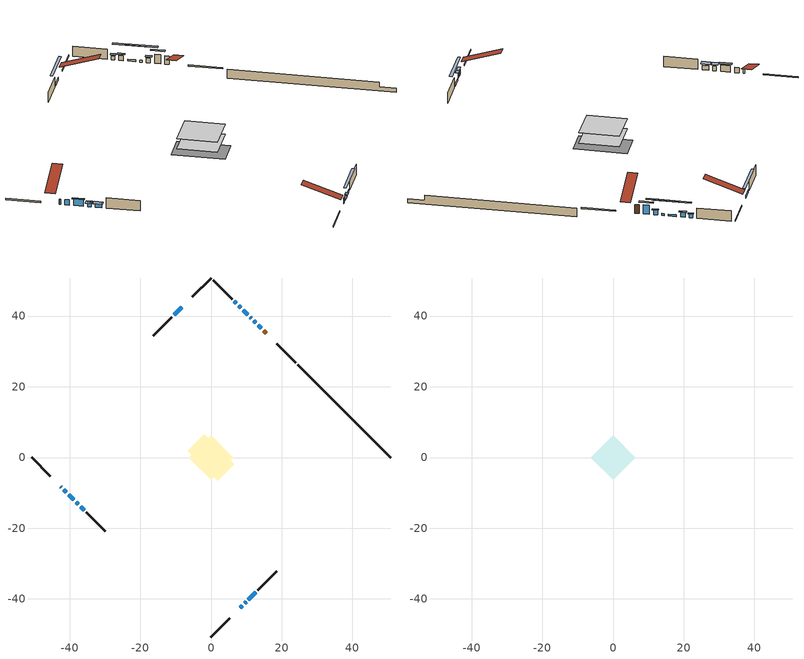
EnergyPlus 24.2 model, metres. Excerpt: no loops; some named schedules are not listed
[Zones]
conditioned space
 floor adiabatic (AdiabaticFloorConstruction): -6.29,0 0,6.29 6.29,0 0,-6.29 z1.16
 floor foundation (Slab1 construction): -6.55,1.84 -1.84,6.55 6.55,-1.84 1.84,-6.55 z-0.92
 wall outside (RimJoist1 construction): 0,-50.77 5.37,-45.4 / -50.77,0 -45.4,-5.37 / 0,50.77 -5.37,45.4 / 23.91,26.85 18.54,32.22 z1.16:1.46
 wall outside (AdiabaticWallConstruction 1): 15.62,35.15 14.93,35.84 z1.16:3.19
 wall outside (AdiabaticWallConstruction): -42.47,-8.3 -42.29,-8.48 / -41.63,-9.13 -40.94,-9.82 z1.16:2.38; 14.27,36.49 13.32,37.45 z1.16:3.27; 12.66,38.1 12.07,38.7 z1.16:2.28; 8.3,-42.47 8.89,-41.88 / -38.12,-12.65 -37.56,-13.2 / -36.91,-13.86 -35.9,-14.87 z1.16:2.25; 9.55,-41.22 9.92,-40.84 / 8.48,42.28 7.78,42.98 z1.16:2.3; 10.58,-40.19 12.63,-38.14 z1.16:1.69; 11.42,39.35 11.05,39.71 z1.16:1.6; 10.4,40.37 9.14,41.63 z1.16:1.57; -8.3,42.47 -10.42,40.35 z1.16:1.72; -40.29,-10.48 -38.78,-11.99 z1.16:2.71; 7.13,43.64 6.64,44.13 z1.16:2.02
 wall outside (Wall1 construction): 13.28,-37.48 18.61,-32.16 / -35.24,-15.52 -29.92,-20.85 / -11.07,39.69 -16.4,34.37 / 5.98,44.78 0.66,50.11 z1.16:3.6
 wall foundation (FoundationWall1 construction): 24.57,26.19,-0.92 24.57,26.19,1.16 48.15,2.62,1.16 48.15,2.62,0.04 50.77,0,0.04 50.77,0,-0.92
 window (WindowConstruction 9): -42.47,-8.3 -42.29,-8.48 z1.16:2.38
 window (WindowConstruction 5): 14.27,36.49 13.32,37.45 z1.16:3.27
 window (WindowConstruction 6): 12.66,38.1 12.07,38.69 z1.16:2.28
 window (WindowConstruction 7): 8.3,-42.47 8.89,-41.88 z1.16:2.25
 window (WindowConstruction 8): 9.55,-41.22 9.92,-40.84 z1.16:2.3
 window (WindowConstruction 11): 10.58,-40.19 12.63,-38.14 z1.16:1.69
 window (WindowConstruction 12): 11.41,39.35 11.05,39.71 z1.16:1.59
 window (WindowConstruction 13): 10.4,40.37 9.14,41.63 z1.16:1.57
 window (WindowConstruction 14): -8.3,42.47 -10.42,40.35 z1.16:1.72
 window (WindowConstruction 10): -41.63,-9.14 -40.94,-9.82 z1.16:2.38
 window (WindowConstruction): -40.28,-10.48 -38.78,-11.99 z1.16:2.71
 window (WindowConstruction 1): -38.12,-12.65 -37.56,-13.2 z1.16:2.25
 window (WindowConstruction 2): -36.91,-13.86 -35.9,-14.87 z1.16:2.25
 window (WindowConstruction 3): 8.48,42.28 7.78,42.98 z1.16:2.3
 window (WindowConstruction 4): 7.13,43.64 6.64,44.13 z1.16:2.02
 door (Door): 15.62,35.15 14.93,35.84 z1.16:3.19
 ceiling adiabatic (AdiabaticFloorConstruction): 0,-6.29 6.29,0 0,6.29 -6.29,0 z1.16
attic - vented
 floor to conditioned space (Floor1 construction Reversed): -6.28,0 0,6.28 6.28,0 0,-6.28 z3.6
 roof outside (Roof1 construction): 7.64,-43.13,3.6 1.52,-37,6.48 -0.09,-38.62,6.48 6.03,-44.74,3.6; -43.13,-7.64,3.6 -37,-1.52,6.48 -38.62,0.09,6.48 -44.74,-6.03,3.6; -7.64,43.13,3.6 -1.52,37,6.48 0.09,38.62,6.48 -6.03,44.74,3.6; 16.27,34.49,3.6 10.15,28.37,6.48 11.77,26.76,6.48 17.89,32.88,3.6
shading: 12.68,38.09 14.92,35.85 15.35,36.28 13.11,38.52 z4.18; 11.86,38.91 12.87,37.89 13.31,38.32 12.29,39.34 z2.58; 9.1,-41.66 8.08,-42.68 8.52,-43.11 9.53,-42.1 z2.55; 10.13,-40.63 9.33,-41.43 9.77,-41.86 10.57,-41.06 z2.6; 15,-35.77 8.21,-42.55 8.64,-42.99 15.43,-36.2 z5.04; 8.69,42.08 13.78,36.98 14.21,37.41 9.12,42.51 z4.94; 6.77,43.99 12.77,38 13.2,38.43 7.2,44.43 z4.92; -12.78,37.98 -5.93,44.84 -6.36,45.27 -13.22,38.41 z5.07; -38.56,-12.2 -40.5,-10.27 -40.93,-10.7 -39,-12.63 z3.01; -37.35,-13.41 -38.33,-12.44 -39.19,-13.3 -38.21,-14.28 z2.55; -35.69,-15.08 -37.12,-13.65 -37.98,-14.51 -36.55,-15.94 z2.55; 7.57,43.19 8.69,42.07 9.13,42.5 8,43.63 z2.6; 6.43,44.34 7.34,43.43 7.77,43.86 6.86,44.77 z2.32
[Building]
Building 1: Terrain=Suburbs
[Site:Location]
Montreal Intl AP_QC: Latitude {deg}=45.47; Longitude {deg}=-73.74; Time Zone {hr}=-5; Elevation {m}=36; Keep Site Location Information=Yes
[Site:GroundTemperature:Shallow]
2.07863, -0.316383, -0.508184, 0.628371, 5.19101, 9.73239, 13.6695, 16.1636, 16.3755, 14.347, 10.5102, 6.10817
[Site:WaterMainsTemperature]
Calculation Method=Schedule; Temperature Schedule=mains temperature schedule
[Material] Roughness=Rough; Thermal Absorptance=0.9
Name | Thickness {m} | Conductivity {W/m-K} | Density {kg/m3} | Specific Heat {J/kg-K} | Solar Absorptance | Visible Absorptance
asphalt or fiberglass shingles | 0.00635 | 0.162714 | 1121.4 | 1465.45 | 0.4 | 0.4
ceiling loosefill ins | 0.0846667 | 0.0480833 | 16.02 | 1046.75 | 0.7 | 0.7
ceiling stud and cavity | 0.1397 | 0.0817909 | 65.682 | 1177.47 | 0.7 | 0.7
concrete 4.0 in. | 0.1016 | 1.803125 | 2242.8 | 837.4 | 0.7 | 0.7
concrete 8.0 in. | 0.2032 | 1.803125 | 2242.8 | 837.4 | 0.7 | 0.7
door material | 0.04445 | 0.188738 | 512.64 | 1214.23 | 0.7 | 0.7
floor covering | 0.0127 | 0.0433444 | 54.468 | 1339.84 | 0.6 | 0.6
floor rigid ins; wall rigid ins | 0.512978 | 0.029427 | 32.04 | 1214.23 | 0.7 | 0.7
floor stud and cavity | 0.1397 | 1.75129 | 37.0049 | 1207.88 | 0.7 | 0.7
furniture material conditioned space 1 | 0.1524 | 0.115458 | 640.8 | 1214.23 | 0.6 | 0.6
gypsum board | 0.0127 | 0.160291 | 801 | 837.4 | 0.6 | 0.6
osb sheathing 0.5 in. | 0.0127 | 0.115458 | 512.64 | 1214.23 | 0.7 | 0.7
osb sheathing 0.75 in. | 0.01905 | 0.115458 | 512.64 | 1214.23 | 0.7 | 0.7
rim joist stud and cavity | 0.0508 | 0.107068 | 50.32683 | 1063.81 | 0.6 | 0.6
wall stud and cavity | 0.1397 | 0.0990493 | 139.0536 | 1170.24 | 0.7 | 0.7
wall stud and cavity 1 | 0.0889 | 0.380278 | 52.3479 | 1209.89 | 0.7 | 0.7
wall stud and cavity 2 | 0.0889 | 0.391764 | 83.0341 | 1211.67 | 0.7 | 0.7
wood siding | 0.0254 | 0.102417 | 544.68 | 1172.36 | 0.4 | 0.4
wood siding 1; wood siding 2; wood siding 3 | 0.0254 | 0.102417 | 544.68 | 1172.36 | 0.7 | 0.7
[WindowMaterial:SimpleGlazingSystem]
Name | U-Factor {W/m2-K} | Solar Heat Gain Coefficient
WindowMaterial | 3.90135 | 0.7
WindowMaterial 1 | 4.87797 | 0.64
WindowMaterial 10 | 2.95029 | 0.56
WindowMaterial 11 | 1.95891 | 0.33
WindowMaterial 12 | 6.648938 | 0.54
WindowMaterial 13 | 5.91988 | 0.58
WindowMaterial 14 | 1.94017 | 0.33
WindowMaterial 2 | 4.38001 | 0.67
WindowMaterial 3 | 4.64631 | 0.66
WindowMaterial 4 | 5.27429 | 0.62
WindowMaterial 5 | 4.38966 | 0.67
WindowMaterial 6 | 4.800749 | 0.65
WindowMaterial 7 | 4.823461 | 0.65
WindowMaterial 8 | 1.93052 | 0.33
WindowMaterial 9 | 3.04852 | 0.39
[Construction]
AdiabaticFloorConstruction: floor stud and cavity, floor rigid ins, osb sheathing 0.75 in., floor covering
AdiabaticWallConstruction: wood siding 2, wall rigid ins, wall stud and cavity 1, gypsum board
AdiabaticWallConstruction 1: wood siding 3, wall rigid ins, wall stud and cavity 1, gypsum board
Door: door material
Floor1 construction Reversed: gypsum board, ceiling stud and cavity, ceiling loosefill ins
FoundationWall1 construction: concrete 8.0 in.
furniture construction conditioned space 1: furniture material conditioned space 1
PartitionWallConstruction: gypsum board, wall stud and cavity 2, gypsum board
RimJoist1 construction: wood siding 1, rim joist stud and cavity
Roof1 construction: asphalt or fiberglass shingles
Slab1 construction: concrete 4.0 in.
Wall1 construction: wood siding, osb sheathing 0.5 in., wall stud and cavity, gypsum board
WindowConstruction: WindowMaterial
WindowConstruction 1: WindowMaterial 1
WindowConstruction 10: WindowMaterial 10
WindowConstruction 11: WindowMaterial 11
WindowConstruction 12: WindowMaterial 12
WindowConstruction 13: WindowMaterial 13
WindowConstruction 14: WindowMaterial 14
WindowConstruction 2: WindowMaterial 2
WindowConstruction 3: WindowMaterial 3
WindowConstruction 4: WindowMaterial 4
WindowConstruction 5: WindowMaterial 5
WindowConstruction 6: WindowMaterial 6
WindowConstruction 7: WindowMaterial 7
WindowConstruction 8: WindowMaterial 8
WindowConstruction 9: WindowMaterial 9
[Zone] Multiplier=1; Part of Total Floor Area=Yes
Name | Volume {m3}
attic - vented | 37.0004
conditioned space | 375.8
[Space]
Name | Zone | Volume {m3}
attic - vented 1 | attic - vented | 37.0004
conditioned space 1 | conditioned space | 375.8
[ZoneInfiltration:EffectiveLeakageArea]
infil attic - vented 1: Zone or Space=attic - vented 1; Schedule=Always On Discrete; Effective Air Leakage Area {cm2}=3159.6; Stack Coefficient=0.000200655; Wind Coefficient=9.57072e-06
[ZoneMixing]
whole house fan mix: Zone or Space=attic - vented; Schedule=Always On Continuous; Design Flow Rate Calculation Method=Flow/Zone; Design Flow Rate {m3/s}=0; Source Zone or Space=conditioned space
[SurfaceProperty:ExposedFoundationPerimeter]
Slab1: Exposed Perimeter Calculation Method=TotalExposedPerimeter; Total Exposed Perimeter {m}=37.045
[InternalMass] Zone or ZoneList=conditioned space; Space or SpaceList=conditioned space 1
Name | Construction | Surface Area {m2}
furniture mass conditioned space 1 | furniture construction conditioned space 1 | 63.2001
partition wall mass | PartitionWallConstruction | 158
[Lights]
interior lighting: Zone or ZoneList or Space or SpaceList=conditioned space 1; Schedule=interior lighting schedule; Design Level Calculation Method=LightingLevel; Lighting Level {W}=343.2; Return Air Fraction=0; Fraction Radiant=0.6; Fraction Visible=0.2; Fraction Replaceable=1
[People]
occupants: Zone or ZoneList or Space or SpaceList=conditioned space 1; Number of People Schedule=occupants schedule; Number of People Calculation Method=People; Number of People=3; Fraction Radiant=0.314171; Sensible Heat Fraction=0.56303; Activity Level Schedule=occupants activity schedule; Carbon Dioxide Generation Rate {m3/s-W}=0; Enable ASHRAE 55 Comfort Warnings=No; Mean Radiant Temperature Calculation Type=EnclosureAveraged
[ElectricEquipment] Zone or ZoneList or Space or SpaceList=conditioned space 1; Design Level Calculation Method=EquipmentLevel
Name | Schedule | Design Level {W} | Fraction Latent | Fraction Radiant | Fraction Lost
clothes dryer | clothes dryer schedule | 140.772 | 0.015 | 0.081 | 0.85
clothes washer | clothes washer schedule | 32.1985 | 0.03 | 0.162 | 0.7
cooking range | cooking range schedule | 215.147 | 0.08 | 0.432 | 0.2
dishwasher | dishwasher schedule | 66.8632 | 0.3 | 0.18 | 0.4
fridge | fridge schedule | 72.9452 | 0 | 0.6 | 0
mech vent house fan | mech vent house fan schedule | 0 | 0 | 0 | 1
mech vent house fan cfis | mech vent house fan cfis schedule | 0 | 0 | 0 | 0
mech vent range fan 0 | mech vent range fan 0 schedule | 150 | 0 | 0 | 1
misc plug loads | misc plug loads schedule | 494.7 | 0.045 | 0.513 | 0.1
whole house fan | Always On Discrete | 0 | 0 | 0 | 1
[OtherEquipment] Zone or ZoneList or Space or SpaceList=conditioned space 1; Design Level Calculation Method=EquipmentLevel
Name | Fuel Type | Schedule | Design Level {W} | Fraction Latent | Fraction Radiant | Fraction Lost
clothes dryer 1 | Electricity | clothes dryer schedule | 0 | 0.015 | 0.081 | 0.85
cooking range 1 | Electricity | cooking range schedule | 0 | 0.08 | 0.432 | 0.2
general water use latent | None | general water use schedule | 62.594 | 1 | 0 | 0
general water use sensible | None | general water use schedule | -61.6891 | 0 | 0.6 | 0
mech vent house fan latent load | None | Always On Discrete | 0 | 1 | 0 | 0
mech vent house fan sensible load | None | Always On Discrete | 0 | 0 | 0 | 0
water heater energy adjustment1 | Electricity | Always On Discrete | 0.01 | 0 | 0 | 1
[ZoneInfiltration:DesignFlowRate] Zone or ZoneList or Space or SpaceList=conditioned space 1; Schedule=Always On Discrete; Design Flow Rate Calculation Method=Flow/Zone; Design Flow Rate {m3/s}=0
infil flow; natural vent flow; whole house fan flow
[Foundation:Kiva]
Foundation Kiva 1: Initial Indoor Air Temperature {C}=18; Wall Height Above Grade {m}=1.15998; Wall Depth Below Slab {m}=0.2032
[Foundation:Kiva:Settings]
Soil Conductivity {W/m-K}=0.849921; Soil Density {kg/m3}=1842.3; Soil Specific Heat {J/kg-K}=418.7; Ground Solar Absorptivity=0.9; Ground Thermal Absorptivity=0.9; Ground Surface Roughness {m}=0.03; Far-Field Width {m}=40; Deep-Ground Boundary Condition=ZeroFlux; Deep-Ground Depth {m}=40; Minimum Cell Dimension {m}=0.2; Maximum Cell Growth Coefficient=3; Simulation Timestep=Timestep
[Exterior:Lights]
exterior lighting: Schedule=exterior lighting schedule; Design Level {W}=75.6
[Schedule:Constant]
Name | Hourly Value
Always On Continuous; mech vent house fan schedule; mech vent house fan cfis schedule; Always On Discrete | 1
occupants activity schedule | 117.228
fridge schedule | 0
[Schedule:Week:Daily]
interior lighting schedule Week Rule - Jan1-Jan27: interior lighting schedule day, interior lighting schedule day, interior lighting schedule day, interior lighting schedule day, interior lighting schedule day, interior lighting schedule day, interior lighting schedule day, interior lighting schedule default day, interior lighting schedule default day, interior lighting schedule default day, interior lighting schedule default day, interior lighting schedule default day
interior lighting schedule Week Rule - Jan28-Feb3: interior lighting schedule day, interior lighting schedule day, interior lighting schedule day, interior lighting schedule day, interior lighting schedule day 1, interior lighting schedule day 1, interior lighting schedule day 1, interior lighting schedule default day, interior lighting schedule default day, interior lighting schedule default day, interior lighting schedule default day, interior lighting schedule default day
interior lighting schedule Week Rule - Feb4-Feb24: interior lighting schedule day 1, interior lighting schedule day 1, interior lighting schedule day 1, interior lighting schedule day 1, interior lighting schedule day 1, interior lighting schedule day 1, interior lighting schedule day 1, interior lighting schedule default day, interior lighting schedule default day, interior lighting schedule default day, interior lighting schedule default day, interior lighting schedule default day
interior lighting schedule Week Rule - Feb25-Mar3: interior lighting schedule day 1, interior lighting schedule day 1, interior lighting schedule day 1, interior lighting schedule day 1, interior lighting schedule day 2, interior lighting schedule day 2, interior lighting schedule day 2, interior lighting schedule default day, interior lighting schedule default day, interior lighting schedule default day, interior lighting schedule default day, interior lighting schedule default day
interior lighting schedule Week Rule - Mar4-Mar31: interior lighting schedule day 2, interior lighting schedule day 2, interior lighting schedule day 2, interior lighting schedule day 2, interior lighting schedule day 2, interior lighting schedule day 2, interior lighting schedule day 2, interior lighting schedule default day, interior lighting schedule default day, interior lighting schedule default day, interior lighting schedule default day, interior lighting schedule default day
interior lighting schedule Week Rule - Apr1-Apr28: interior lighting schedule day 3, interior lighting schedule day 3, interior lighting schedule day 3, interior lighting schedule day 3, interior lighting schedule day 3, interior lighting schedule day 3, interior lighting schedule day 3, interior lighting schedule default day, interior lighting schedule default day, interior lighting schedule default day, interior lighting schedule default day, interior lighting schedule default day
interior lighting schedule Week Rule - Apr29-May5: interior lighting schedule day 3, interior lighting schedule day 3, interior lighting schedule day 4, interior lighting schedule day 4, interior lighting schedule day 4, interior lighting schedule day 4, interior lighting schedule day 4, interior lighting schedule default day, interior lighting schedule default day, interior lighting schedule default day, interior lighting schedule default day, interior lighting schedule default day
interior lighting schedule Week Rule - May6-May26: interior lighting schedule day 4, interior lighting schedule day 4, interior lighting schedule day 4, interior lighting schedule day 4, interior lighting schedule day 4, interior lighting schedule day 4, interior lighting schedule day 4, interior lighting schedule default day, interior lighting schedule default day, interior lighting schedule default day, interior lighting schedule default day, interior lighting schedule default day
interior lighting schedule Week Rule - May27-Jun2: interior lighting schedule day 4, interior lighting schedule day 4, interior lighting schedule day 4, interior lighting schedule day 4, interior lighting schedule day 4, interior lighting schedule day 5, interior lighting schedule day 5, interior lighting schedule default day, interior lighting schedule default day, interior lighting schedule default day, interior lighting schedule default day, interior lighting schedule default day
interior lighting schedule Week Rule - Jun3-Jun30: interior lighting schedule day 5, interior lighting schedule day 5, interior lighting schedule day 5, interior lighting schedule day 5, interior lighting schedule day 5, interior lighting schedule day 5, interior lighting schedule day 5, interior lighting schedule default day, interior lighting schedule default day, interior lighting schedule default day, interior lighting schedule default day, interior lighting schedule default day
interior lighting schedule Week Rule - Jul1-Jul28: interior lighting schedule day 6, interior lighting schedule day 6, interior lighting schedule day 6, interior lighting schedule day 6, interior lighting schedule day 6, interior lighting schedule day 6, interior lighting schedule day 6, interior lighting schedule default day, interior lighting schedule default day, interior lighting schedule default day, interior lighting schedule default day, interior lighting schedule default day
interior lighting schedule Week Rule - Jul29-Aug4: interior lighting schedule day 6, interior lighting schedule day 6, interior lighting schedule day 6, interior lighting schedule day 7, interior lighting schedule day 7, interior lighting schedule day 7, interior lighting schedule day 7, interior lighting schedule default day, interior lighting schedule default day, interior lighting schedule default day, interior lighting schedule default day, interior lighting schedule default day
interior lighting schedule Week Rule - Aug5-Aug25: interior lighting schedule day 7, interior lighting schedule day 7, interior lighting schedule day 7, interior lighting schedule day 7, interior lighting schedule day 7, interior lighting schedule day 7, interior lighting schedule day 7, interior lighting schedule default day, interior lighting schedule default day, interior lighting schedule default day, interior lighting schedule default day, interior lighting schedule default day
interior lighting schedule Week Rule - Aug26-Sep1: interior lighting schedule day 7, interior lighting schedule day 7, interior lighting schedule day 7, interior lighting schedule day 7, interior lighting schedule day 7, interior lighting schedule day 7, interior lighting schedule day 8, interior lighting schedule default day, interior lighting schedule default day, interior lighting schedule default day, interior lighting schedule default day, interior lighting schedule default day
interior lighting schedule Week Rule - Sep2-Sep29: interior lighting schedule day 8, interior lighting schedule day 8, interior lighting schedule day 8, interior lighting schedule day 8, interior lighting schedule day 8, interior lighting schedule day 8, interior lighting schedule day 8, interior lighting schedule default day, interior lighting schedule default day, interior lighting schedule default day, interior lighting schedule default day, interior lighting schedule default day
interior lighting schedule Week Rule - Sep30-Oct6: interior lighting schedule day 8, interior lighting schedule day 9, interior lighting schedule day 9, interior lighting schedule day 9, interior lighting schedule day 9, interior lighting schedule day 9, interior lighting schedule day 9, interior lighting schedule default day, interior lighting schedule default day, interior lighting schedule default day, interior lighting schedule default day, interior lighting schedule default day
interior lighting schedule Week Rule - Oct7-Oct27: interior lighting schedule day 9, interior lighting schedule day 9, interior lighting schedule day 9, interior lighting schedule day 9, interior lighting schedule day 9, interior lighting schedule day 9, interior lighting schedule day 9, interior lighting schedule default day, interior lighting schedule default day, interior lighting schedule default day, interior lighting schedule default day, interior lighting schedule default day
interior lighting schedule Week Rule - Oct28-Nov3: interior lighting schedule day 9, interior lighting schedule day 9, interior lighting schedule day 9, interior lighting schedule day 9, interior lighting schedule day 10, interior lighting schedule day 10, interior lighting schedule day 10, interior lighting schedule default day, interior lighting schedule default day, interior lighting schedule default day, interior lighting schedule default day, interior lighting schedule default day
interior lighting schedule Week Rule - Nov4-Nov24: interior lighting schedule day 10, interior lighting schedule day 10, interior lighting schedule day 10, interior lighting schedule day 10, interior lighting schedule day 10, interior lighting schedule day 10, interior lighting schedule day 10, interior lighting schedule default day, interior lighting schedule default day, interior lighting schedule default day, interior lighting schedule default day, interior lighting schedule default day
interior lighting schedule Week Rule - Nov25-Dec1: interior lighting schedule day 10, interior lighting schedule day 10, interior lighting schedule day 10, interior lighting schedule day 10, interior lighting schedule day 10, interior lighting schedule day 10, interior lighting schedule day 11, interior lighting schedule default day, interior lighting schedule default day, interior lighting schedule default day, interior lighting schedule default day, interior lighting schedule default day
interior lighting schedule Week Rule - Dec2-Dec31: interior lighting schedule day 11, interior lighting schedule day 11, interior lighting schedule day 11, interior lighting schedule day 11, interior lighting schedule day 11, interior lighting schedule day 11, interior lighting schedule day 11, interior lighting schedule default day, interior lighting schedule default day, interior lighting schedule default day, interior lighting schedule default day, interior lighting schedule default day
occupants schedule Week Rule - Jan1-Dec31: occupants schedule day, occupants schedule day, occupants schedule day, occupants schedule day, occupants schedule day, occupants schedule day, occupants schedule day, occupants schedule default day, occupants schedule default day, occupants schedule default day, occupants schedule default day, occupants schedule default day
clothes dryer schedule Week Rule - Jan1-Dec31: clothes dryer schedule day, clothes dryer schedule day, clothes dryer schedule day, clothes dryer schedule day, clothes dryer schedule day, clothes dryer schedule day, clothes dryer schedule day, clothes dryer schedule default day, clothes dryer schedule default day, clothes dryer schedule default day, clothes dryer schedule default day, clothes dryer schedule default day
clothes washer schedule Week Rule - Jan1-Dec31: clothes washer schedule day, clothes washer schedule day, clothes washer schedule day, clothes washer schedule day, clothes washer schedule day, clothes washer schedule day, clothes washer schedule day, clothes washer schedule default day, clothes washer schedule default day, clothes washer schedule default day, clothes washer schedule default day, clothes washer schedule default day
cooking range schedule Week Rule - Jan1-Dec31: cooking range schedule day, cooking range schedule day, cooking range schedule day, cooking range schedule day, cooking range schedule day, cooking range schedule day, cooking range schedule day, cooking range schedule default day, cooking range schedule default day, cooking range schedule default day, cooking range schedule default day, cooking range schedule default day
dishwasher schedule Week Rule - Jan1-Dec31: dishwasher schedule day, dishwasher schedule day, dishwasher schedule day, dishwasher schedule day, dishwasher schedule day, dishwasher schedule day, dishwasher schedule day, dishwasher schedule default day, dishwasher schedule default day, dishwasher schedule default day, dishwasher schedule default day, dishwasher schedule default day
mech vent range fan 0 schedule Week Rule - Jan1-Dec31: mech vent range fan 0 schedule day, mech vent range fan 0 schedule day, mech vent range fan 0 schedule day, mech vent range fan 0 schedule day, mech vent range fan 0 schedule day, mech vent range fan 0 schedule day, mech vent range fan 0 schedule day, mech vent range fan 0 schedule default day, mech vent range fan 0 schedule default day, mech vent range fan 0 schedule default day, mech vent range fan 0 schedule default day, mech vent range fan 0 schedule default day
misc plug loads schedule Week Rule - Jan1-Dec31: misc plug loads schedule day, misc plug loads schedule day, misc plug loads schedule day, misc plug loads schedule day, misc plug loads schedule day, misc plug loads schedule day, misc plug loads schedule day, misc plug loads schedule default day, misc plug loads schedule default day, misc plug loads schedule default day, misc plug loads schedule default day, misc plug loads schedule default day
general water use schedule Week Rule - Jan1-Dec31: general water use schedule day, general water use schedule day, general water use schedule day, general water use schedule day, general water use schedule day, general water use schedule day, general water use schedule day, general water use schedule default day, general water use schedule default day, general water use schedule default day, general water use schedule default day, general water use schedule default day
exterior lighting schedule Week Rule - Jan1-Jan27: exterior lighting schedule day, exterior lighting schedule day, exterior lighting schedule day, exterior lighting schedule day, exterior lighting schedule day, exterior lighting schedule day, exterior lighting schedule day, exterior lighting schedule default day, exterior lighting schedule default day, exterior lighting schedule default day, exterior lighting schedule default day, exterior lighting schedule default day
exterior lighting schedule Week Rule - Jan28-Feb3: exterior lighting schedule day, exterior lighting schedule day, exterior lighting schedule day, exterior lighting schedule day, exterior lighting schedule day 1, exterior lighting schedule day 1, exterior lighting schedule day 1, exterior lighting schedule default day, exterior lighting schedule default day, exterior lighting schedule default day, exterior lighting schedule default day, exterior lighting schedule default day
exterior lighting schedule Week Rule - Feb4-Feb24: exterior lighting schedule day 1, exterior lighting schedule day 1, exterior lighting schedule day 1, exterior lighting schedule day 1, exterior lighting schedule day 1, exterior lighting schedule day 1, exterior lighting schedule day 1, exterior lighting schedule default day, exterior lighting schedule default day, exterior lighting schedule default day, exterior lighting schedule default day, exterior lighting schedule default day
exterior lighting schedule Week Rule - Feb25-Mar3: exterior lighting schedule day 1, exterior lighting schedule day 1, exterior lighting schedule day 1, exterior lighting schedule day 1, exterior lighting schedule day 2, exterior lighting schedule day 2, exterior lighting schedule day 2, exterior lighting schedule default day, exterior lighting schedule default day, exterior lighting schedule default day, exterior lighting schedule default day, exterior lighting schedule default day
exterior lighting schedule Week Rule - Mar4-Mar31: exterior lighting schedule day 2, exterior lighting schedule day 2, exterior lighting schedule day 2, exterior lighting schedule day 2, exterior lighting schedule day 2, exterior lighting schedule day 2, exterior lighting schedule day 2, exterior lighting schedule default day, exterior lighting schedule default day, exterior lighting schedule default day, exterior lighting schedule default day, exterior lighting schedule default day
exterior lighting schedule Week Rule - Apr1-Apr28: exterior lighting schedule day 3, exterior lighting schedule day 3, exterior lighting schedule day 3, exterior lighting schedule day 3, exterior lighting schedule day 3, exterior lighting schedule day 3, exterior lighting schedule day 3, exterior lighting schedule default day, exterior lighting schedule default day, exterior lighting schedule default day, exterior lighting schedule default day, exterior lighting schedule default day
exterior lighting schedule Week Rule - Apr29-May5: exterior lighting schedule day 3, exterior lighting schedule day 3, exterior lighting schedule day 4, exterior lighting schedule day 4, exterior lighting schedule day 4, exterior lighting schedule day 4, exterior lighting schedule day 4, exterior lighting schedule default day, exterior lighting schedule default day, exterior lighting schedule default day, exterior lighting schedule default day, exterior lighting schedule default day
exterior lighting schedule Week Rule - May6-May26: exterior lighting schedule day 4, exterior lighting schedule day 4, exterior lighting schedule day 4, exterior lighting schedule day 4, exterior lighting schedule day 4, exterior lighting schedule day 4, exterior lighting schedule day 4, exterior lighting schedule default day, exterior lighting schedule default day, exterior lighting schedule default day, exterior lighting schedule default day, exterior lighting schedule default day
exterior lighting schedule Week Rule - May27-Jun2: exterior lighting schedule day 4, exterior lighting schedule day 4, exterior lighting schedule day 4, exterior lighting schedule day 4, exterior lighting schedule day 4, exterior lighting schedule day 5, exterior lighting schedule day 5, exterior lighting schedule default day, exterior lighting schedule default day, exterior lighting schedule default day, exterior lighting schedule default day, exterior lighting schedule default day
exterior lighting schedule Week Rule - Jun3-Jun30: exterior lighting schedule day 5, exterior lighting schedule day 5, exterior lighting schedule day 5, exterior lighting schedule day 5, exterior lighting schedule day 5, exterior lighting schedule day 5, exterior lighting schedule day 5, exterior lighting schedule default day, exterior lighting schedule default day, exterior lighting schedule default day, exterior lighting schedule default day, exterior lighting schedule default day
exterior lighting schedule Week Rule - Jul1-Jul28: exterior lighting schedule day 6, exterior lighting schedule day 6, exterior lighting schedule day 6, exterior lighting schedule day 6, exterior lighting schedule day 6, exterior lighting schedule day 6, exterior lighting schedule day 6, exterior lighting schedule default day, exterior lighting schedule default day, exterior lighting schedule default day, exterior lighting schedule default day, exterior lighting schedule default day
exterior lighting schedule Week Rule - Jul29-Aug4: exterior lighting schedule day 6, exterior lighting schedule day 6, exterior lighting schedule day 6, exterior lighting schedule day 7, exterior lighting schedule day 7, exterior lighting schedule day 7, exterior lighting schedule day 7, exterior lighting schedule default day, exterior lighting schedule default day, exterior lighting schedule default day, exterior lighting schedule default day, exterior lighting schedule default day
exterior lighting schedule Week Rule - Aug5-Aug25: exterior lighting schedule day 7, exterior lighting schedule day 7, exterior lighting schedule day 7, exterior lighting schedule day 7, exterior lighting schedule day 7, exterior lighting schedule day 7, exterior lighting schedule day 7, exterior lighting schedule default day, exterior lighting schedule default day, exterior lighting schedule default day, exterior lighting schedule default day, exterior lighting schedule default day
exterior lighting schedule Week Rule - Aug26-Sep1: exterior lighting schedule day 7, exterior lighting schedule day 7, exterior lighting schedule day 7, exterior lighting schedule day 7, exterior lighting schedule day 7, exterior lighting schedule day 7, exterior lighting schedule day 8, exterior lighting schedule default day, exterior lighting schedule default day, exterior lighting schedule default day, exterior lighting schedule default day, exterior lighting schedule default day
exterior lighting schedule Week Rule - Sep2-Sep29: exterior lighting schedule day 8, exterior lighting schedule day 8, exterior lighting schedule day 8, exterior lighting schedule day 8, exterior lighting schedule day 8, exterior lighting schedule day 8, exterior lighting schedule day 8, exterior lighting schedule default day, exterior lighting schedule default day, exterior lighting schedule default day, exterior lighting schedule default day, exterior lighting schedule default day
exterior lighting schedule Week Rule - Sep30-Oct6: exterior lighting schedule day 8, exterior lighting schedule day 9, exterior lighting schedule day 9, exterior lighting schedule day 9, exterior lighting schedule day 9, exterior lighting schedule day 9, exterior lighting schedule day 9, exterior lighting schedule default day, exterior lighting schedule default day, exterior lighting schedule default day, exterior lighting schedule default day, exterior lighting schedule default day
exterior lighting schedule Week Rule - Oct7-Oct27: exterior lighting schedule day 9, exterior lighting schedule day 9, exterior lighting schedule day 9, exterior lighting schedule day 9, exterior lighting schedule day 9, exterior lighting schedule day 9, exterior lighting schedule day 9, exterior lighting schedule default day, exterior lighting schedule default day, exterior lighting schedule default day, exterior lighting schedule default day, exterior lighting schedule default day
exterior lighting schedule Week Rule - Oct28-Nov3: exterior lighting schedule day 9, exterior lighting schedule day 9, exterior lighting schedule day 9, exterior lighting schedule day 9, exterior lighting schedule day 10, exterior lighting schedule day 10, exterior lighting schedule day 10, exterior lighting schedule default day, exterior lighting schedule default day, exterior lighting schedule default day, exterior lighting schedule default day, exterior lighting schedule default day
exterior lighting schedule Week Rule - Nov4-Nov24: exterior lighting schedule day 10, exterior lighting schedule day 10, exterior lighting schedule day 10, exterior lighting schedule day 10, exterior lighting schedule day 10, exterior lighting schedule day 10, exterior lighting schedule day 10, exterior lighting schedule default day, exterior lighting schedule default day, exterior lighting schedule default day, exterior lighting schedule default day, exterior lighting schedule default day
exterior lighting schedule Week Rule - Nov25-Dec1: exterior lighting schedule day 10, exterior lighting schedule day 10, exterior lighting schedule day 10, exterior lighting schedule day 10, exterior lighting schedule day 10, exterior lighting schedule day 10, exterior lighting schedule day 11, exterior lighting schedule default day, exterior lighting schedule default day, exterior lighting schedule default day, exterior lighting schedule default day, exterior lighting schedule default day
exterior lighting schedule Week Rule - Dec2-Dec31: exterior lighting schedule day 11, exterior lighting schedule day 11, exterior lighting schedule day 11, exterior lighting schedule day 11, exterior lighting schedule day 11, exterior lighting schedule day 11, exterior lighting schedule day 11, exterior lighting schedule default day, exterior lighting schedule default day, exterior lighting schedule default day, exterior lighting schedule default day, exterior lighting schedule default day
[Schedule:Year]
interior lighting schedule: interior lighting schedule Week Rule - Jan1-Jan27, 1, 1, 1, 27, interior lighting schedule Week Rule - Jan28-Feb3, 1, 28, 2, 3, interior lighting schedule Week Rule - Feb4-Feb24, 2, 4, 2, 24, interior lighting schedule Week Rule - Feb25-Mar3, 2, 25, 3, 3, interior lighting schedule Week Rule - Mar4-Mar31, 3, 4, 3, 31, interior lighting schedule Week Rule - Apr1-Apr28, 4, 1, 4, 28, interior lighting schedule Week Rule - Apr29-May5, 4, 29, 5, 5, interior lighting schedule Week Rule - May6-May26, 5, 6, 5, 26, interior lighting schedule Week Rule - May27-Jun2, 5, 27, 6, 2, interior lighting schedule Week Rule - Jun3-Jun30, 6, 3, 6, 30, interior lighting schedule Week Rule - Jul1-Jul28, 7, 1, 7, 28, interior lighting schedule Week Rule - Jul29-Aug4, 7, 29, 8, 4, interior lighting schedule Week Rule - Aug5-Aug25, 8, 5, 8, 25, interior lighting schedule Week Rule - Aug26-Sep1, 8, 26, 9, 1, interior lighting schedule Week Rule - Sep2-Sep29, 9, 2, 9, 29, interior lighting schedule Week Rule - Sep30-Oct6, 9, 30, 10, 6, interior lighting schedule Week Rule - Oct7-Oct27, 10, 7, 10, 27, interior lighting schedule Week Rule - Oct28-Nov3, 10, 28, 11, 3, interior lighting schedule Week Rule - Nov4-Nov24, 11, 4, 11, 24, interior lighting schedule Week Rule - Nov25-Dec1, 11, 25, 12, 1, interior lighting schedule Week Rule - Dec2-Dec31, 12, 2, 12, 31
occupants schedule: occupants schedule Week Rule - Jan1-Dec31, 1, 1, 12, 31
clothes dryer schedule: clothes dryer schedule Week Rule - Jan1-Dec31, 1, 1, 12, 31
clothes washer schedule: clothes washer schedule Week Rule - Jan1-Dec31, 1, 1, 12, 31
cooking range schedule: cooking range schedule Week Rule - Jan1-Dec31, 1, 1, 12, 31
dishwasher schedule: dishwasher schedule Week Rule - Jan1-Dec31, 1, 1, 12, 31
mech vent range fan 0 schedule: mech vent range fan 0 schedule Week Rule - Jan1-Dec31, 1, 1, 12, 31
misc plug loads schedule: misc plug loads schedule Week Rule - Jan1-Dec31, 1, 1, 12, 31
general water use schedule: general water use schedule Week Rule - Jan1-Dec31, 1, 1, 12, 31
exterior lighting schedule: exterior lighting schedule Week Rule - Jan1-Jan27, 1, 1, 1, 27, exterior lighting schedule Week Rule - Jan28-Feb3, 1, 28, 2, 3, exterior lighting schedule Week Rule - Feb4-Feb24, 2, 4, 2, 24, exterior lighting schedule Week Rule - Feb25-Mar3, 2, 25, 3, 3, exterior lighting schedule Week Rule - Mar4-Mar31, 3, 4, 3, 31, exterior lighting schedule Week Rule - Apr1-Apr28, 4, 1, 4, 28, exterior lighting schedule Week Rule - Apr29-May5, 4, 29, 5, 5, exterior lighting schedule Week Rule - May6-May26, 5, 6, 5, 26, exterior lighting schedule Week Rule - May27-Jun2, 5, 27, 6, 2, exterior lighting schedule Week Rule - Jun3-Jun30, 6, 3, 6, 30, exterior lighting schedule Week Rule - Jul1-Jul28, 7, 1, 7, 28, exterior lighting schedule Week Rule - Jul29-Aug4, 7, 29, 8, 4, exterior lighting schedule Week Rule - Aug5-Aug25, 8, 5, 8, 25, exterior lighting schedule Week Rule - Aug26-Sep1, 8, 26, 9, 1, exterior lighting schedule Week Rule - Sep2-Sep29, 9, 2, 9, 29, exterior lighting schedule Week Rule - Sep30-Oct6, 9, 30, 10, 6, exterior lighting schedule Week Rule - Oct7-Oct27, 10, 7, 10, 27, exterior lighting schedule Week Rule - Oct28-Nov3, 10, 28, 11, 3, exterior lighting schedule Week Rule - Nov4-Nov24, 11, 4, 11, 24, exterior lighting schedule Week Rule - Nov25-Dec1, 11, 25, 12, 1, exterior lighting schedule Week Rule - Dec2-Dec31, 12, 2, 12, 31
[Schedule:Compact]
mains temperature schedule: Through: 01/01, For: AllDays, Until: 24:00, 6.56833, Through: 01/02, For: AllDays, Until: 24:00, 6.48722, Through: 01/03, For: AllDays, Until: 24:00, 6.40722, Through: 01/04, For: AllDays, Until: 24:00, 6.32889, Through: 01/05, For: AllDays, Until: 24:00, 6.25167, Through: 01/06, For: AllDays, Until: 24:00, 6.17611, Through: 01/07, For: AllDays, Until: 24:00, 6.10222, Through: 01/08, For: AllDays, Until: 24:00, 6.02944, Through: 01/09, For: AllDays, Until: 24:00, 5.95833, Through: 01/10, For: AllDays, Until: 24:00, 5.88889, Through: 01/11, For: AllDays, Until: 24:00, 5.82056, Through: 01/12, For: AllDays, Until: 24:00, 5.75444, Through: 01/13, For: AllDays, Until: 24:00, 5.68944, Through: 01/14, For: AllDays, Until: 24:00, 5.62611, Through: 01/15, For: AllDays, Until: 24:00, 5.56444, Through: 01/16, For: AllDays, Until: 24:00, 5.50444, Through: 01/17, For: AllDays, Until: 24:00, 5.44611, Through: 01/18, For: AllDays, Until: 24:00, 5.38944, Through: 01/19, For: AllDays, Until: 24:00, 5.33389, Through: 01/20, For: AllDays, Until: 24:00, 5.28111, Through: 01/21, For: AllDays, Until: 24:00, 5.22944, Through: 01/22, For: AllDays, Until: 24:00, 5.17944, Through: 01/23, For: AllDays, Until: 24:00, 5.13111, Through: 01/24, For: AllDays, Until: 24:00, 5.085, Through: 01/25, For: AllDays, Until: 24:00, 5.04056, Through: 01/26, For: AllDays, Until: 24:00, 4.99778, Through: 01/27, For: AllDays, Until: 24:00, 4.95667, Through: 01/28, For: AllDays, Until: 24:00, 4.91778, Through: 01/29, For: AllDays, Until: 24:00, 4.88056, Through: 01/30, For: AllDays, Until: 24:00, 4.845, Through: 01/31, For: AllDays, Until: 24:00, 4.81167, Through: 02/01, For: AllDays, Until: 24:00, 4.77944, Through: 02/02, For: AllDays, Until: 24:00, 4.75, Through: 02/03, For: AllDays, Until: 24:00, 4.72167, Through: 02/04, For: AllDays, Until: 24:00, 4.69611, Through: 02/05, For: AllDays, Until: 24:00, 4.67167, Through: 02/06, For: AllDays, Until: 24:00, 4.64944, Through: 02/07, For: AllDays, Until: 24:00, 4.62889, Through: 02/08, For: AllDays, Until: 24:00, 4.61056, Through: 02/09, For: AllDays, Until: 24:00, 4.59389, Through: 02/10, For: AllDays, Until: 24:00, 4.57944, Through: 02/11, For: AllDays, Until: 24:00, 4.56667, Through: 02/12, For: AllDays, Until: 24:00, 4.55611, Through: 02/13, For: AllDays, Until: 24:00, 4.54722, Through: 02/14, For: AllDays, Until: 24:00, 4.54056, Through: 02/15, For: AllDays, Until: 24:00, 4.53556, Through: 02/16, For: AllDays, Until: 24:00, 4.53278, Through: 02/17, For: AllDays, Until: 24:00, 4.53167, Through: 02/18, For: AllDays, Until: 24:00, 4.53278, Through: 02/19, For: AllDays, Until: 24:00, 4.53556, Through: 02/20, For: AllDays, Until: 24:00, 4.54056, Through: 02/21, For: AllDays, Until: 24:00, 4.54722, Through: 02/22, For: AllDays, Until: 24:00, 4.55611, Through: 02/23, For: AllDays, Until: 24:00, 4.56667, Through: 02/24, For: AllDays, Until: 24:00, 4.57944, Through: 02/25, For: AllDays, Until: 24:00, 4.59389, Through: 02/26, For: AllDays, Until: 24:00, 4.61056, Through: 02/27, For: AllDays, Until: 24:00, 4.62889, Through: 02/28, For: AllDays, Until: 24:00, 4.64889, Through: 03/01, For: AllDays, Until: 24:00, 4.67111, Through: 03/02, For: AllDays, Until: 24:00, 4.69556, Through: 03/03, For: AllDays, Until: 24:00, 4.72167, Through: 03/04, For: AllDays, Until: 24:00, 4.74944, Through: 03/05, For: AllDays, Until: 24:00, 4.77944, Through: 03/06, For: AllDays, Until: 24:00, 4.81111, Through: 03/07, For: AllDays, Until: 24:00, 4.84444, Through: 03/08, For: AllDays, Until: 24:00, 4.88, Through: 03/09, For: AllDays, Until: 24:00, 4.91722, Through: 03/10, For: AllDays, Until: 24:00, 4.95611, Through: 03/11, For: AllDays, Until: 24:00, 4.99722, Through: 03/12, For: AllDays, Until: 24:00, 5.04, Through: 03/13, For: AllDays, Until: 24:00, 5.08444, Through: 03/14, For: AllDays, Until: 24:00, 5.13056, Through: 03/15, For: AllDays, Until: 24:00, 5.17889, Through: 03/16, For: AllDays, Until: 24:00, 5.22833, Through: 03/17, For: AllDays, Until: 24:00, 5.28, Through: 03/18, For: AllDays, Until: 24:00, 5.33333, Through: 03/19, For: AllDays, Until: 24:00, 5.38833, Through: 03/20, For: AllDays, Until: 24:00, 5.445, Through: 03/21, For: AllDays, Until: 24:00, 5.50333, Through: 03/22, For: AllDays, Until: 24:00, 5.56333, Through: 03/23, For: AllDays, Until: 24:00, 5.625, Through: 03/24, For: AllDays, Until: 24:00, 5.68833, Through: 03/25, For: AllDays, Until: 24:00, 5.75333, Through: 03/26, For: AllDays, Until: 24:00, 5.81944, Through: 03/27, For: AllDays, Until: 24:00, 5.88778, Through: 03/28, For: AllDays, Until: 24:00, 5.95722, Through: 03/29, For: AllDays, Until: 24:00, 6.02833, Through: 03/30, For: AllDays, Until: 24:00, 6.10111, Through: 03/31, For: AllDays, Until: 24:00, 6.175, Through: 04/01, For: AllDays, Until: 24:00, 6.25056, Through: 04/02, For: AllDays, Until: 24:00, 6.32778, Through: 04/03, For: AllDays, Until: 24:00, 6.40611, Through: 04/04, For: AllDays, Until: 24:00, 6.48556, Through: 04/05, For: AllDays, Until: 24:00, 6.56722, Through: 04/06, For: AllDays, Until: 24:00, 6.64944, Through: 04/07, For: AllDays, Until: 24:00, 6.73333, Through: 04/08, For: AllDays, Until: 24:00, 6.81833, Through: 04/09, For: AllDays, Until: 24:00, 6.905, Through: 04/10, For: AllDays, Until: 24:00, 6.99278, Through: 04/11, For: AllDays, Until: 24:00, 7.08111, Through: 04/12, For: AllDays, Until: 24:00, 7.17167, Through: 04/13, For: AllDays, Until: 24:00, 7.26278, Through: 04/14, For: AllDays, Until: 24:00, 7.355, Through: 04/15, For: AllDays, Until: 24:00, 7.44833, Through: 04/16, For: AllDays, Until: 24:00, 7.54278, Through: 04/17, For: AllDays, Until: 24:00, 7.63889, Through: 04/18, For: AllDays, Until: 24:00, 7.735, Through: 04/19, For: AllDays, Until: 24:00, 7.83278, Through: 04/20, For: AllDays, Until: 24:00, 7.93167, Through: 04/21, For: AllDays, Until: 24:00, 8.03111, Through: 04/22, For: AllDays, Until: 24:00, 8.13167, Through: 04/23, For: AllDays, Until: 24:00, 8.23278, Through: 04/24, For: AllDays, Until: 24:00, 8.335, Through: 04/25, For: AllDays, Until: 24:00, 8.43778, Through: 04/26, For: AllDays, Until: 24:00, 8.54167, Through: 04/27, For: AllDays, Until: 24:00, 8.64611, Through: 04/28, For: AllDays, Until: 24:00, 8.75167, Through: 04/29, For: AllDays, Until: 24:00, 8.85778, Through: 04/30, For: AllDays, Until: 24:00, 8.96444, Through: 05/01, For: AllDays, Until: 24:00, 9.07167, Through: 05/02, For: AllDays, Until: 24:00, 9.17944, Through: 05/03, For: AllDays, Until: 24:00, 9.28778, Through: 05/04, For: AllDays, Until: 24:00, 9.39667, Through: 05/05, For: AllDays, Until: 24:00, 9.50667, Through: 05/06, For: AllDays, Until: 24:00, 9.61667, Through: 05/07, For: AllDays, Until: 24:00, 9.72667, Through: 05/08, For: AllDays, Until: 24:00, 9.83778, Through: 05/09, For: AllDays, Until: 24:00, 9.94889, Through: 05/10, For: AllDays, Until: 24:00, 10.0606, Through: 05/11, For: AllDays, Until: 24:00, 10.1722, Through: 05/12, For: AllDays, Until: 24:00, 10.2844, Through: 05/13, For: AllDays, Until: 24:00, 10.3967, Through: 05/14, For: AllDays, Until: 24:00, 10.5094, Through: 05/15, For: AllDays, Until: 24:00, 10.6222, Through: 05/16, For: AllDays, Until: 24:00, 10.735, Through: 05/17, For: AllDays, Until: 24:00, 10.8478, Through: 05/18, For: AllDays, Until: 24:00, 10.9611, Through: 05/19, For: AllDays, Until: 24:00, 11.0744, Through: 05/20, For: AllDays, Until: 24:00, 11.1872, Through: 05/21, For: AllDays, Until: 24:00, 11.3006, Through: 05/22, For: AllDays, Until: 24:00, 11.4133, Through: 05/23, For: AllDays, Until: 24:00, 11.5267, Through: 05/24, For: AllDays, Until: 24:00, 11.6394, Through: 05/25, For: AllDays, Until: 24:00, 11.7522, Through: 05/26, For: AllDays, Until: 24:00, 11.8644, Through: 05/27, For: AllDays, Until: 24:00, 11.9767, Through: 05/28, For: AllDays, Until: 24:00, 12.0889, Through: 05/29, For: AllDays, Until: 24:00, 12.2006, Through: 05/30, For: AllDays, Until: 24:00, 12.3122, Through: 05/31, For: AllDays, Until: 24:00, 12.4228, Through: 06/01, For: AllDays, Until: 24:00, 12.5339, Through: 06/02, For: AllDays, Until: 24:00, 12.6439, Through: 06/03, For: AllDays, Until: 24:00, 12.7539, Through: 06/04, For: AllDays, Until: 24:00, 12.8628, Through: 06/05, For: AllDays, Until: 24:00, 12.9717, Through: 06/06, For: AllDays, Until: 24:00, 13.08, Through: 06/07, For: AllDays, Until: 24:00, 13.1878, Through: 06/08, For: AllDays, Until: 24:00, 13.2944, Through: 06/09, For: AllDays, Until: 24:00, 13.4011, Through: 06/10, For: AllDays, Until: 24:00, 13.5067, Through: 06/11, For: AllDays, Until: 24:00, 13.6117, Through: 06/12, For: AllDays, Until: 24:00, 13.7156, Through: 06/13, For: AllDays, Until: 24:00, 13.8194, Through: 06/14, For: AllDays, Until: 24:00, 13.9222, Through: 06/15, For: AllDays, Until: 24:00, 14.0239, Through: 06/16, For: AllDays, Until: 24:00, 14.125, Through: 06/17, For: AllDays, Until: 24:00, 14.225, Through: 06/18, For: AllDays, Until: 24:00, 14.3239, Through: 06/19, For: AllDays, Until: 24:00, 14.4222, Through: 06/20, For: AllDays, Until: 24:00, 14.5194, Through: 06/21, For: AllDays, Until: 24:00, 14.6156, Through: 06/22, For: AllDays, Until: 24:00, 14.7106, Through: 06/23, For: AllDays, Until: 24:00, 14.805, Through: 06/24, For: AllDays, Until: 24:00, 14.8978, Through: 06/25, For: AllDays, Until: 24:00, 14.9894, Through: 06/26, For: AllDays, Until: 24:00, 15.0806, Through: 06/27, For: AllDays, Until: 24:00, 15.17, Through: 06/28, For: AllDays, Until: 24:00, 15.2583, Through: 06/29, For: AllDays, Until: 24:00, 15.3456, Through: 06/30, For: AllDays, Until: 24:00, 15.4311, Through: 07/01, For: AllDays, Until: 24:00, 15.5161, Through: 07/02, For: AllDays, Until: 24:00, 15.5989, Through: 07/03, For: AllDays, Until: 24:00, 15.6811, Through: 07/04, For: AllDays, Until: 24:00, 15.7617, Through: 07/05, For: AllDays, Until: 24:00, 15.8411, Through: 07/06, For: AllDays, Until: 24:00, 15.9189, Through: 07/07, For: AllDays, Until: 24:00, 15.995, Through: 07/08, For: AllDays, Until: 24:00, 16.07, Through: 07/09, For: AllDays, Until: 24:00, 16.1433, Through: 07/10, For: AllDays, Until: 24:00, 16.2156, Through: 07/11, For: AllDays, Until: 24:00, 16.2861, Through: 07/12, For: AllDays, Until: 24:00, 16.355, Through: 07/13, For: AllDays, Until: 24:00, 16.4222, Through: 07/14, For: AllDays, Until: 24:00, 16.4878, Through: 07/15, For: AllDays, Until: 24:00, 16.5522, Through: 07/16, For: AllDays, Until: 24:00, 16.615, Through: 07/17, For: AllDays, Until: 24:00, 16.6756, Through: 07/18, For: AllDays, Until: 24:00, 16.735, Through: 07/19, For: AllDays, Until: 24:00, 16.7928, Through: 07/20, For: AllDays, Until: 24:00, 16.8489, Through: 07/21, For: AllDays, Until: 24:00, 16.9028, Through: 07/22, For: AllDays, Until: 24:00, 16.9556, Through: 07/23, For: AllDays, Until: 24:00, 17.0061, Through: 07/24, For: AllDays, Until: 24:00, 17.0556, Through: 07/25, For: AllDays, Until: 24:00, 17.1028, Through: 07/26, For: AllDays, Until: 24:00, 17.1483, Through: 07/27, For: AllDays, Until: 24:00, 17.1917, Through: 07/28, For: AllDays, Until: 24:00, 17.2339, Through: 07/29, For: AllDays, Until: 24:00, 17.2739, Through: 07/30, For: AllDays, Until: 24:00, 17.3122, Through: 07/31, For: AllDays, Until: 24:00, 17.3489, Through: 08/01, For: AllDays, Until: 24:00, 17.3833, Through: 08/02, For: AllDays, Until: 24:00, 17.4161, Through: 08/03, For: AllDays, Until: 24:00, 17.4467, Through: 08/04, For: AllDays, Until: 24:00, 17.4761, Through: 08/05, For: AllDays, Until: 24:00, 17.5028, Through: 08/06, For: AllDays, Until: 24:00, 17.5283, Through: 08/07, For: AllDays, Until: 24:00, 17.5517, Through: 08/08, For: AllDays, Until: 24:00, 17.5728, Through: 08/09, For: AllDays, Until: 24:00, 17.5922, Through: 08/10, For: AllDays, Until: 24:00, 17.61, Through: 08/11, For: AllDays, Until: 24:00, 17.6256, Through: 08/12, For: AllDays, Until: 24:00, 17.6394, Through: 08/13, For: AllDays, Until: 24:00, 17.6511, Through: 08/14, For: AllDays, Until: 24:00, 17.6611, Through: 08/15, For: AllDays, Until: 24:00, 17.6689, Through: 08/16, For: AllDays, Until: 24:00, 17.675, Through: 08/17, For: AllDays, Until: 24:00, 17.6789, Through: 08/18, For: AllDays, Until: 24:00, 17.6811, Through: 08/19, For: AllDays, Until: 24:00, 17.6811, Through: 08/20, For: AllDays, Until: 24:00, 17.6794, Through: 08/21, For: AllDays, Until: 24:00, 17.6756, Through: 08/22, For: AllDays, Until: 24:00, 17.67, Through: 08/23, For: AllDays, Until: 24:00, 17.6622, Through: 08/24, For: AllDays, Until: 24:00, 17.6528, Through: 08/25, For: AllDays, Until: 24:00, 17.6411, Through: 08/26, For: AllDays, Until: 24:00, 17.6278, Through: 08/27, For: AllDays, Until: 24:00, 17.6122, Through: 08/28, For: AllDays, Until: 24:00, 17.595, Through: 08/29, For: AllDays, Until: 24:00, 17.5756, Through: 08/30, For: AllDays, Until: 24:00, 17.5544, Through: 08/31, For: AllDays, Until: 24:00, 17.5311, Through: 09/01, For: AllDays, Until: 24:00, 17.5061, Through: 09/02, For: AllDays, Until: 24:00, 17.4794, Through: 09/03, For: AllDays, Until: 24:00, 17.4506, Through: 09/04, For: AllDays, Until: 24:00, 17.42, Through: 09/05, For: AllDays, Until: 24:00, 17.3878, Through: 09/06, For: AllDays, Until: 24:00, 17.3533, Through: 09/07, For: AllDays, Until: 24:00, 17.3172, Through: 09/08, For: AllDays, Until: 24:00, 17.2789, Through: 09/09, For: AllDays, Until: 24:00, 17.2389, Through: 09/10, For: AllDays, Until: 24:00, 17.1972, Through: 09/11, For: AllDays, Until: 24:00, 17.1539, Through: 09/12, For: AllDays, Until: 24:00, 17.1083, Through: 09/13, For: AllDays, Until: 24:00, 17.0617, Through: 09/14, For: AllDays, Until: 24:00, 17.0128, Through: 09/15, For: AllDays, Until: 24:00, 16.9622, Through: 09/16, For: AllDays, Until: 24:00, 16.9094, Through: 09/17, For: AllDays, Until: 24:00, 16.8556, Through: 09/18, For: AllDays, Until: 24:00, 16.8, Through: 09/19, For: AllDays, Until: 24:00, 16.7422, Through: 09/20, For: AllDays, Until: 24:00, 16.6833, Through: 09/21, For: AllDays, Until: 24:00, 16.6228, Through: 09/22, For: AllDays, Until: 24:00, 16.56, Through: 09/23, For: AllDays, Until: 24:00, 16.4961, Through: 09/24, For: AllDays, Until: 24:00, 16.4306, Through: 09/25, For: AllDays, Until: 24:00, 16.3633, Through: 09/26, For: AllDays, Until: 24:00, 16.295, Through: 09/27, For: AllDays, Until: 24:00, 16.2244, Through: 09/28, For: AllDays, Until: 24:00, 16.1528, Through: 09/29, For: AllDays, Until: 24:00, 16.0794, Through: 09/30, For: AllDays, Until: 24:00, 16.0044, Through: 10/01, For: AllDays, Until: 24:00, 15.9283, Through: 10/02, For: AllDays, Until: 24:00, 15.8511, Through: 10/03, For: AllDays, Until: 24:00, 15.7717, Through: 10/04, For: AllDays, Until: 24:00, 15.6917, Through: 10/05, For: AllDays, Until: 24:00, 15.6094, Through: 10/06, For: AllDays, Until: 24:00, 15.5267, Through: 10/07, For: AllDays, Until: 24:00, 15.4422, Through: 10/08, For: AllDays, Until: 24:00, 15.3567, Through: 10/09, For: AllDays, Until: 24:00, 15.2694, Through: 10/10, For: AllDays, Until: 24:00, 15.1811, Through: 10/11, For: AllDays, Until: 24:00, 15.0917, Through: 10/12, For: AllDays, Until: 24:00, 15.0011, Through: 10/13, For: AllDays, Until: 24:00, 14.9094, Through: 10/14, For: AllDays, Until: 24:00, 14.8167, Through: 10/15, For: AllDays, Until: 24:00, 14.7228, Through: 10/16, For: AllDays, Until: 24:00, 14.6278, Through: 10/17, For: AllDays, Until: 24:00, 14.5317, Through: 10/18, For: AllDays, Until: 24:00, 14.4344, Through: 10/19, For: AllDays, Until: 24:00, 14.3367, Through: 10/20, For: AllDays, Until: 24:00, 14.2378, Through: 10/21, For: AllDays, Until: 24:00, 14.1378, Through: 10/22, For: AllDays, Until: 24:00, 14.0367, Through: 10/23, For: AllDays, Until: 24:00, 13.935, Through: 10/24, For: AllDays, Until: 24:00, 13.8322, Through: 10/25, For: AllDays, Until: 24:00, 13.7289, Through: 10/26, For: AllDays, Until: 24:00, 13.625, Through: 10/27, For: AllDays, Until: 24:00, 13.52, Through: 10/28, For: AllDays, Until: 24:00, 13.4144, Through: 10/29, For: AllDays, Until: 24:00, 13.3083, Through: 10/30, For: AllDays, Until: 24:00, 13.2011, Through: 10/31, For: AllDays, Until: 24:00, 13.0939, Through: 11/01, For: AllDays, Until: 24:00, 12.9856, Through: 11/02, For: AllDays, Until: 24:00, 12.8767, Through: 11/03, For: AllDays, Until: 24:00, 12.7678, Through: 11/04, For: AllDays, Until: 24:00, 12.6578, Through: 11/05, For: AllDays, Until: 24:00, 12.5478, Through: 11/06, For: AllDays, Until: 24:00, 12.4372, Through: 11/07, For: AllDays, Until: 24:00, 12.3261, Through: 11/08, For: AllDays, Until: 24:00, 12.215, Through: 11/09, For: AllDays, Until: 24:00, 12.1033, Through: 11/10, For: AllDays, Until: 24:00, 11.9911, Through: 11/11, For: AllDays, Until: 24:00, 11.8789, Through: 11/12, For: AllDays, Until: 24:00, 11.7667, Through: 11/13, For: AllDays, Until: 24:00, 11.6539, Through: 11/14, For: AllDays, Until: 24:00, 11.5411, Through: 11/15, For: AllDays, Until: 24:00, 11.4278, Through: 11/16, For: AllDays, Until: 24:00, 11.315, Through: 11/17, For: AllDays, Until: 24:00, 11.2017, Through: 11/18, For: AllDays, Until: 24:00, 11.0889, Through: 11/19, For: AllDays, Until: 24:00, 10.9756, Through: 11/20, For: AllDays, Until: 24:00, 10.8622, Through: 11/21, For: AllDays, Until: 24:00, 10.7494, Through: 11/22, For: AllDays, Until: 24:00, 10.6367, Through: 11/23, For: AllDays, Until: 24:00, 10.5239, Through: 11/24, For: AllDays, Until: 24:00, 10.4111, Through: 11/25, For: AllDays, Until: 24:00, 10.2989, Through: 11/26, For: AllDays, Until: 24:00, 10.1867, Through: 11/27, For: AllDays, Until: 24:00, 10.0744, Through: 11/28, For: AllDays, Until: 24:00, 9.96333, Through: 11/29, For: AllDays, Until: 24:00, 9.85167, Through: 11/30, For: AllDays, Until: 24:00, 9.74111, Through: 12/01, For: AllDays, Until: 24:00, 9.63056, Through: 12/02, For: AllDays, Until: 24:00, 9.52056, Through: 12/03, For: AllDays, Until: 24:00, 9.41111, Through: 12/04, For: AllDays, Until: 24:00, 9.30167, Through: 12/05, For: AllDays, Until: 24:00, 9.19333, Through: 12/06, For: AllDays, Until: 24:00, 9.08556, Through: 12/07, For: AllDays, Until: 24:00, 8.97778, Through: 12/08, For: AllDays, Until: 24:00, 8.87111, Through: 12/09, For: AllDays, Until: 24:00, 8.765, Through: 12/10, For: AllDays, Until: 24:00, 8.66, Through: 12/11, For: AllDays, Until: 24:00, 8.555, Through: 12/12, For: AllDays, Until: 24:00, 8.45111, Through: 12/13, For: AllDays, Until: 24:00, 8.34833, Through: 12/14, For: AllDays, Until: 24:00, 8.24611, Through: 12/15, For: AllDays, Until: 24:00, 8.14444, Through: 12/16, For: AllDays, Until: 24:00, 8.04389, Through: 12/17, For: AllDays, Until: 24:00, 7.94444, Through: 12/18, For: AllDays, Until: 24:00, 7.84556, Through: 12/19, For: AllDays, Until: 24:00, 7.74778, Through: 12/20, For: AllDays, Until: 24:00, 7.65111, Through: 12/21, For: AllDays, Until: 24:00, 7.555, Through: 12/22, For: AllDays, Until: 24:00, 7.46056, Through: 12/23, For: AllDays, Until: 24:00, 7.36667, Through: 12/24, For: AllDays, Until: 24:00, 7.27444, Through: 12/25, For: AllDays, Until: 24:00, 7.18278, Through: 12/26, For: AllDays, Until: 24:00, 7.09278, Through: 12/27, For: AllDays, Until: 24:00, 7.00389, Through: 12/28, For: AllDays, Until: 24:00, 6.91611, Through: 12/29, For: AllDays, Until: 24:00, 6.82944, Through: 12/30, For: AllDays, Until: 24:00, 6.74389, Through: 12/31, For: AllDays, Until: 24:00, 6.66
